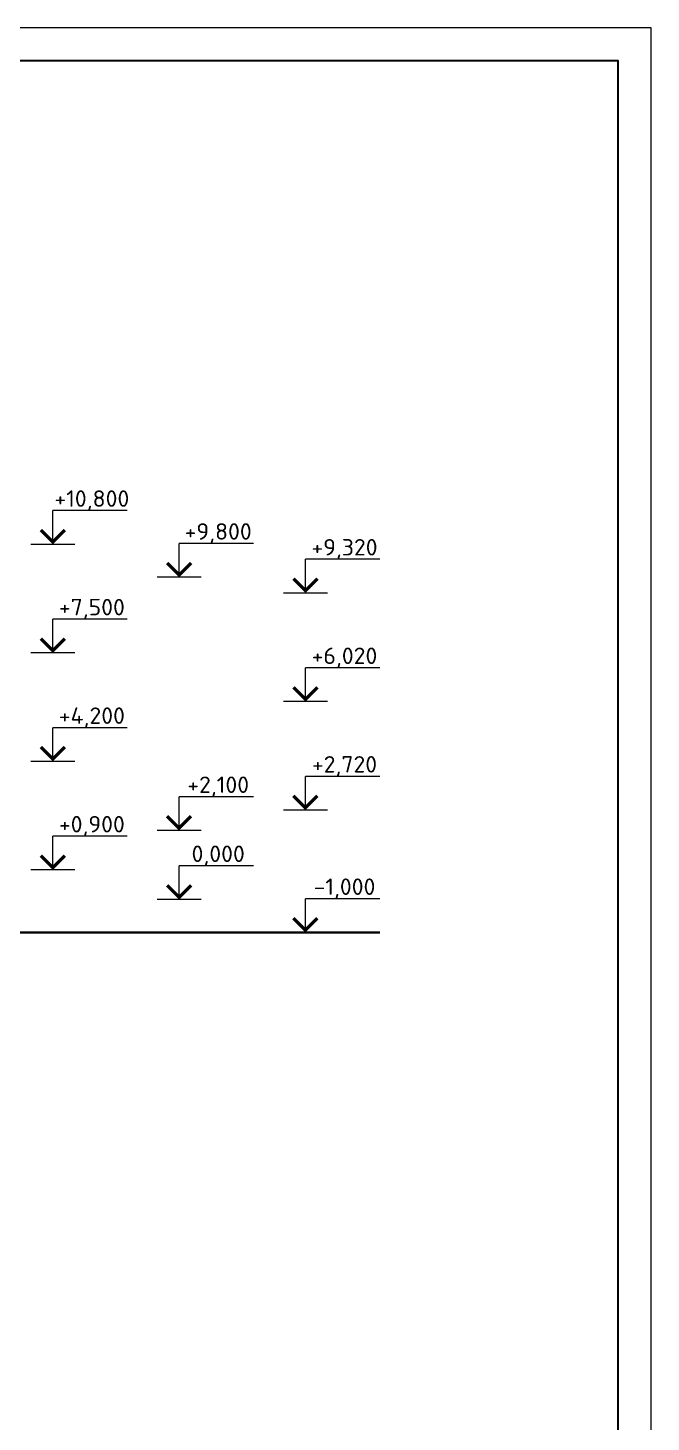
# Model space of a CAD drawing. Extents: x -965262 to 1142518, y -357520 to 71675.
# Drawn here: x -167004 to -157532, y -219283 to -198088 of the extents above; entities that cross this region are included whole.
import ezdxf

# ---------------------------------------------------------------- set-up
doc = ezdxf.new("R2010")
doc.units = 0
doc.header["$LTSCALE"] = 10
doc.layers.get('0').update_dxf_attribs({"linetype": 'CONTINUOUS', "lineweight": 30})
doc.styles.add('GOST 2.304', font='isocpeur.ttf', dxfattribs={"width": 0.75, "height": 250})

# ---------------------------------------------------------------- blocks, each defined once
blk = doc.blocks.new('Фасад 1-12')
at = {"color": 1, "lineweight": 15}
for p, q in [((-122535.6, 138422.4, -353.6), (-122535.6, 139448.5, -353.6)), ((-121864.6, 138422.4, -1079.2), (-123206.6, 138422.4, 372.1)), ((-118696.2, 137422.4, -353.6), (-118696.2, 138448.5, -353.6)), ((-114857.3, 136942.4, -353.6), (-114857.3, 137968.5, -353.6)), ((-118025.2, 137422.4, -1079.2), (-119367.3, 137422.4, 372.1)), ((-114186.2, 136942.4, -1079.2), (-115528.3, 136942.4, 372.1)), ((-122535.6, 135122.4, -353.6), (-122535.6, 136148.5, -353.6)), ((-121864.6, 135122.4, -1079.2), (-123206.6, 135122.4, 372.1)), ((-114857.3, 133642.4, -353.6), (-114857.3, 134668.5, -353.6)), ((-114186.2, 133642.4, -1079.2), (-115528.3, 133642.4, 372.1)), ((-122535.6, 131822.4, -353.6), (-122535.6, 132848.5, -353.6)), ((-121864.6, 131822.4, -1079.2), (-123206.6, 131822.4, 372.1)), ((-114857.3, 130342.4, -353.6), (-114857.3, 131368.5, -353.6)), ((-118696.2, 129722.4, -353.6), (-118696.2, 130748.5, -353.6)), ((-114186.2, 130342.4, -1079.2), (-115528.3, 130342.4, 372.1)), ((-118025.2, 129722.4, -1079.2), (-119367.3, 129722.4, 372.1)), ((-122535.6, 128522.4, -353.6), (-122535.6, 129548.5, -353.6)), ((-121864.6, 128522.4, -1079.2), (-123206.6, 128522.4, 372.1)), ((-118696.2, 127622.4, -353.6), (-118696.2, 128648.5, -353.6)), ((-118025.2, 127622.4, -1079.2), (-119367.3, 127622.4, 372.1)), ((-114857.3, 126622.4, 9.2), (-114857.3, 127648.5, 9.2))]:
    blk.add_line(p, q, dxfattribs=at)
at = {"color": 1, "lineweight": 15, "ltscale": 0.3}
for p, q in [((-120270.8, 139448.5, -353.6), (-122535.6, 139448.5, -353.6)), ((-116431.4, 138448.5, -353.6), (-118696.2, 138448.5, -353.6)), ((-112592.4, 137968.5, -353.6), (-114857.3, 137968.5, -353.6)), ((-120270.8, 136148.5, -353.6), (-122535.6, 136148.5, -353.6)), ((-112592.4, 134668.5, -353.6), (-114857.3, 134668.5, -353.6)), ((-120270.8, 132848.5, -353.6), (-122535.6, 132848.5, -353.6)), ((-112592.4, 131368.5, -353.6), (-114857.3, 131368.5, -353.6)), ((-116431.4, 130748.5, -353.6), (-118696.2, 130748.5, -353.6)), ((-120270.8, 129548.5, -353.6), (-122535.6, 129548.5, -353.6)), ((-116431.4, 128648.5, -353.6), (-118696.2, 128648.5, -353.6)), ((-112592.4, 127648.5, 9.2), (-114857.3, 127648.5, 9.2))]:
    blk.add_line(p, q, dxfattribs=at)
at = {"lineweight": 35, "ltscale": 15}
blk.add_line((-211292.2, 126622.4, 9.2), (-112592.4, 126622.4, 9.2), dxfattribs=at)
at = {"color": 1, "lineweight": 15, "const_width": 100}
for points, elevation in [([(-122171, 138857.7), (-122535.6, 138493.1), (-122900.3, 138857.7)], -353.6), ([(-118331.6, 137857.7), (-118696.2, 137493.1), (-119060.9, 137857.7)], -353.6), ([(-114492.6, 137377.7), (-114857.3, 137013.1), (-115221.9, 137377.7)], -353.6), ([(-122171, 135557.7), (-122535.6, 135193.1), (-122900.3, 135557.7)], -353.6), ([(-114492.6, 134077.7), (-114857.3, 133713.1), (-115221.9, 134077.7)], -353.6), ([(-122171, 132257.7), (-122535.6, 131893.1), (-122900.3, 132257.7)], -353.6), ([(-114492.6, 130777.7), (-114857.3, 130413.1), (-115221.9, 130777.7)], -353.6), ([(-118331.6, 130157.7), (-118696.2, 129793.1), (-119060.9, 130157.7)], -353.6), ([(-122171, 128957.7), (-122535.6, 128593.1), (-122900.3, 128957.7)], -353.6), ([(-118331.6, 128057.7), (-118696.2, 127693.1), (-119060.9, 128057.7)], -353.6), ([(-114492.6, 127057.7), (-114857.3, 126693.1), (-115221.9, 127057.7)], 9.2)]:
    blk.add_lwpolyline(points, dxfattribs=dict(at, elevation=elevation))
at = {"color": 1, "char_height": 500, "width": 2000, "attachment_point": 5, "style": 'GOST 2.304'}
for s, insert in [('{\\W1.05;+10,800}', (-121348.5, 139756.4, -353.6)), ('{\\W1.05;+9,800}', (-117509.1, 138756.4, -353.6)), ('{\\W1.05;+9,320}', (-113670.1, 138276.4, -353.6)), ('{\\W1.05;+7,500}', (-121348.5, 136456.4, -353.6)), ('{\\W1.05;+6,020}', (-113670.1, 134976.4, -353.6)), ('{\\W1.05;+4,200}', (-121348.5, 133156.4, -353.6)), ('{\\W1.05;+2,720}', (-113670.1, 131676.4, -353.6)), ('{\\W1.05;+2,100}', (-117509.1, 131056.4, -353.6)), ('{\\W1.05;+0,900}', (-121348.5, 129856.4, -353.6)), ('{\\W1.05;0,000}', (-117509.1, 128956.4, -353.6)), ('{\\W1.05;-1,000}', (-113670.1, 127956.4, 9.2))]:
    blk.add_mtext(s, dxfattribs=dict(at, insert=insert))

msp = doc.modelspace()

# ---------------------------------------------------------------- linework, layer by layer
at = {"lineweight": 15, "elevation": -3259.8}
msp.add_lwpolyline([(-216932.4, -240087.8), (-157532.4, -240087.8), (-157532.4, -198087.8), (-216932.4, -198087.8)], close=True, dxfattribs=at)
at = {"elevation": -3259.8}
msp.add_lwpolyline([(-214932.4, -239587.8), (-158032.4, -239587.8), (-158032.4, -198587.8), (-214932.4, -198587.8)], close=True, dxfattribs=at)

# ---------------------------------------------------------------- block references
at = {"lineweight": 15, "xscale": 0.5, "yscale": 0.5, "zscale": 0.5}
msp.add_blockref('Фасад 1-12', (-105357.2, -275150.4, -3264.4), dxfattribs=at)

doc.saveas('drawing.dxf')
